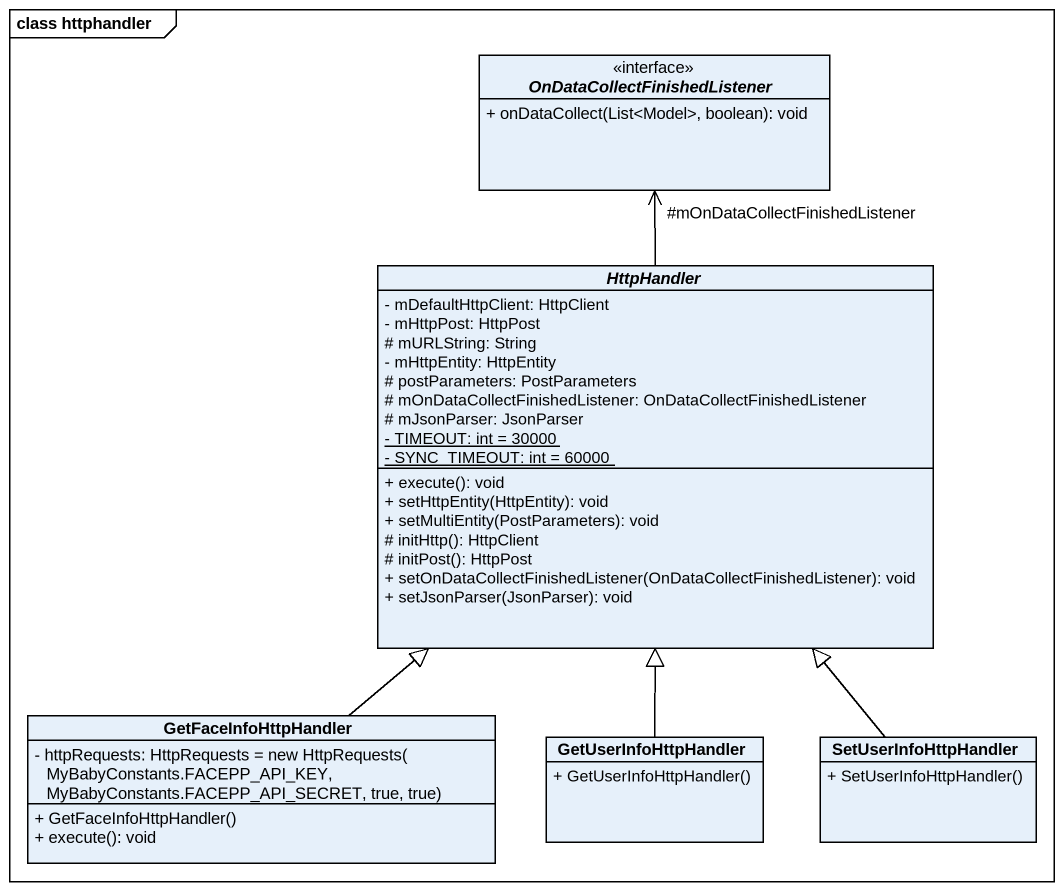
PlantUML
@startuml
mainframe class httphandler
hide circle
hide empty members
skinparam classAttributeIconSize 0
interface "OnDataCollectFinishedListener" as OnDataCollectFinishedListene <<interface>> {
  + onDataCollect(List<Model>, boolean): void
}
abstract class HttpHandler {
  - mDefaultHttpClient: HttpClient
  - mHttpPost: HttpPost
  # mURLString: String
  - mHttpEntity: HttpEntity
  # postParameters: PostParameters
  # mOnDataCollectFinishedListener: OnDataCollectFinishedListener
  # mJsonParser: JsonParser
  {static} - TIMEOUT: int = 30000
  {static} - SYNC_TIMEOUT: int = 60000
  + execute(): void
  + setHttpEntity(HttpEntity): void
  + setMultiEntity(PostParameters): void
  # initHttp(): HttpClient
  # initPost(): HttpPost
  + setOnDataCollectFinishedListener(OnDataCollectFinishedListener): void
  + setJsonParser(JsonParser): void
}
class GetFaceInfoHttpHandler {
  {field} - httpRequests: HttpRequests = new HttpRequests( MyBabyConstants.FACEPP_API_KEY, MyBabyConstants.FACEPP_API_SECRET, true, true)
  + GetFaceInfoHttpHandler()
  + execute(): void
}
class GetUserInfoHttpHandler {
  + GetUserInfoHttpHandler()
}
class SetUserInfoHttpHandler {
  + SetUserInfoHttpHandler()
}
HttpHandler -up-> "#mOnDataCollectFinishedListener" OnDataCollectFinishedListene
GetFaceInfoHttpHandler -up-|> HttpHandler
GetUserInfoHttpHandler -up-|> HttpHandler
SetUserInfoHttpHandler -up-|> HttpHandler
@enduml
